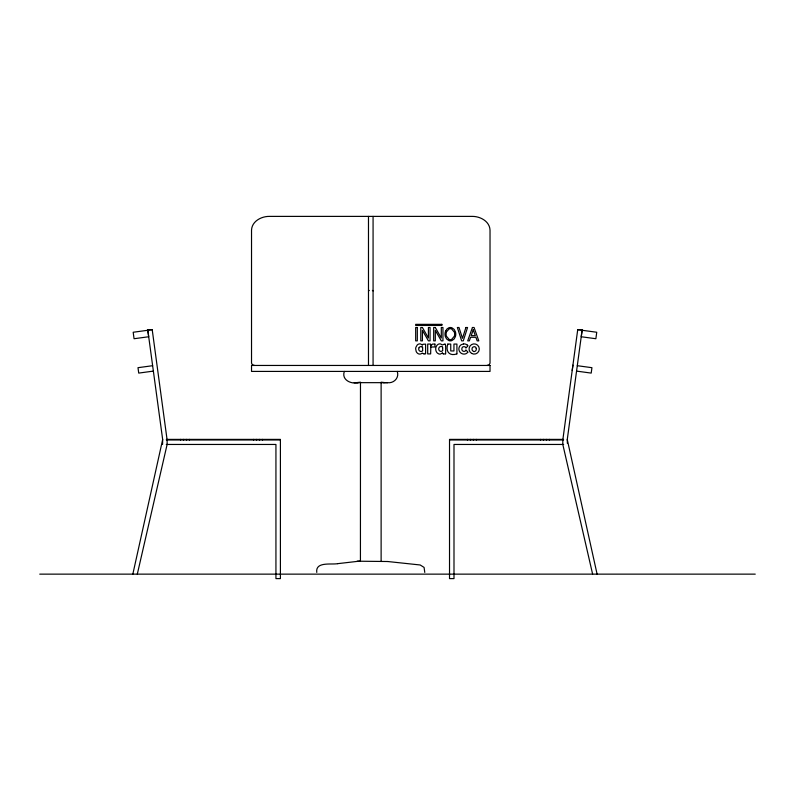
<?xml version="1.0" encoding="UTF-8"?>
<svg xmlns="http://www.w3.org/2000/svg" width="795" height="795" viewBox="0 0 795 795"><rect width="100%" height="100%" fill="white"/><g stroke="black" fill="none" stroke-linecap="round" stroke-linejoin="round"><path stroke-width="1.19" d="M422.632 347.564L422.632 350.406M442.676 350.416L442.676 347.962M442.686 347.683L442.437 347.177M424.778 572.42L424.073 567.411L420.187 564.977L387.632 561.509M368.483 290.92L369.287 290.404M577.717 329.677L596.747 332.25L595.872 338.73L581.234 336.752L582.188 329.677L577.717 329.677L562.81 439.983L562.81 444.455L592.623 574.139M572.201 370.51L572.937 365.104M597.095 574.139L567.262 439.536L582.188 329.677M567.262 439.536L567.362 443.342M344.324 371.414C341.274 380.099 351.37 384.442 358.525 382.663M132.835 574.139L162.667 439.536L147.741 329.677L152.213 329.677L167.119 439.983L167.119 444.455L137.306 574.139M465.92 350.178L465.622 350.645A1.928 1.928 0 0 1 464.787 351.231A2.355 2.355 0 0 1 463.922 351.37A2.087 2.087 0 0 1 462.143 350.247L462.024 349.979A2.703 2.703 0 0 1 461.875 348.608L462.004 348.051A2.147 2.147 0 0 1 463.237 346.739L464.787 346.749A2.007 2.007 0 0 1 465.552 347.256L465.92 347.783M430.781 345.805L432.53 344.076L434.885 344.056M465.979 347.892L467.53 346.352M422.294 344.99L422.662 344.632A10.017 10.017 0 0 0 423.01 344.265L425.613 344.126L425.603 353.854L424.142 353.924M430.651 345.914L430.651 344.066L427.69 344.066L427.69 353.914L430.651 353.914L430.791 346.998M442.358 352.99L440.519 353.994A3.289 3.289 0 0 1 438.949 353.974L437.498 353.189A4.82 4.82 0 0 1 436.276 351.549L435.988 350.784A6.688 6.688 0 0 1 435.73 349.313A5.953 5.953 0 0 1 436.137 346.749L436.922 345.378A4.154 4.154 0 0 1 438.254 344.275L438.741 344.066A3.299 3.299 0 0 1 440.748 344.036L442.328 344.951L444.713 344.056M463.535 343.917L461.209 344.722A5.098 5.098 0 0 0 459.212 347.177A4.969 4.969 0 0 0 458.934 349.701A5.098 5.098 0 0 0 462.561 353.874A5.217 5.217 0 0 0 466.367 353.527L468.036 352.165L465.969 350.098M152.63 365.7L137.992 367.688L138.727 373.094L153.365 371.106M152.213 329.677L133.182 332.25L134.057 338.73L148.695 336.752L147.741 329.677M354.182 382.663L387.374 382.663L383.031 382.663M357.134 382.564L360.473 382.186L360.433 561.031L337.567 563.675M487.047 365.452L489.154 364.776L490.028 363.156L490.028 230.153C489.72 221.288 480.14 216.25 472.141 216.389L269.416 216.389C261.416 216.25 251.836 221.288 251.528 230.153L251.528 363.156L252.403 364.776L254.509 365.452M387.374 382.663C393.803 383.627 399.557 377.754 397.232 371.414M337.547 563.675C331.426 564.847 315.217 561.369 316.778 572.42M445.568 353.924L443.342 353.924M357.154 561.2L387.612 561.509M445.25 344.056L445.647 345.696M447.764 344.066L450.745 344.066L450.745 350.953L453.945 350.953L453.945 344.066L456.916 344.066L456.916 353.924M430.87 346.998L434.935 346.978L434.964 344.195M456.787 353.924C449.404 356.488 445.339 351.281 447.764 344.185M166.364 439.387L280.406 439.387L280.406 578.611L275.935 578.611L275.935 444.455L166.264 444.455M563.566 439.387L449.523 439.387L449.523 578.611L453.995 578.611L453.995 444.455L563.665 444.455M166.364 439.983L280.406 439.983M449.523 439.983L563.566 439.983M39.75 574.139L755.25 574.139M423.874 353.924L422.185 353.069A5.287 5.287 0 0 1 421.847 353.358L421.36 353.666A3.359 3.359 0 0 1 418.051 353.616A4.064 4.064 0 0 1 417.554 353.278A4.72 4.72 0 0 1 416.192 351.47L415.676 348.925A5.803 5.803 0 0 1 415.954 347.177L417.226 344.98A3.756 3.756 0 0 1 418.299 344.235L419.273 343.927A3.081 3.081 0 0 1 420.664 344.016L422.165 344.891M372.398 290.404L373.074 290.92M384.422 382.564L381.123 382.186L381.123 561.031M577.299 365.7L591.937 367.688L591.202 373.094L576.564 371.106M467.092 344.901L468.046 345.845M443.213 353.864L442.418 353.079M422.582 347.375L422.533 347.326A2.703 2.703 0 0 0 422.155 346.968M476.275 348.359C475.758 345.338 471.177 346.759 472.061 349.522A2.196 2.196 0 0 0 473.78 351.39M162.667 439.536L162.568 444.455M445.657 345.954L445.657 353.725M549.395 439.387L549.395 439.983M546.413 439.387L546.413 439.983M543.432 439.387L543.432 439.983M540.451 439.387L540.451 439.983M476.354 439.387L476.354 439.983M473.373 439.387L473.373 439.983M470.392 439.387L470.392 439.983M467.41 439.387L467.41 439.983M373.074 216.389L373.074 365.452M368.483 216.389L368.483 365.452M262.519 439.387L262.519 439.983M259.538 439.387L259.538 439.983M256.556 439.387L256.556 439.983M253.575 439.387L253.575 439.983M189.478 439.387L189.478 439.983M186.497 439.387L186.497 439.983M183.516 439.387L183.516 439.983M180.535 439.387L180.535 439.983M422.692 350.764A2.345 2.345 0 0 1 419.531 350.893A2.345 2.345 0 0 1 419.134 347.753M419.045 347.683A2.226 2.226 0 0 1 422.165 346.958M442.636 350.655A2.226 2.226 0 0 1 438.77 349.442A2.425 2.425 0 0 1 442.229 346.709M476.235 348.379A2.465 2.465 0 0 1 473.78 351.599M463.515 343.897A5.098 5.098 0 0 1 466.993 344.861M465.92 327.5L462.461 338.312L458.993 327.5L457.364 327.5L461.637 340.866L463.276 340.866L467.559 327.5L465.92 327.5M446.581 331.654L446.402 332.161A6.817 6.817 0 0 0 446.114 334.178A6.827 6.827 0 0 0 446.402 336.206L449.205 339.455A3.418 3.418 0 0 0 451.57 339.465L454.362 336.206A6.817 6.817 0 0 0 454.641 334.188A6.827 6.827 0 0 0 454.362 332.161L451.56 328.901A3.418 3.418 0 0 0 449.195 328.901L446.581 331.654M472.429 327.5L467.699 340.866L469.338 340.866L470.6 337.279L475.897 337.279L477.159 340.866L478.799 340.866L474.068 327.5L472.429 327.5M473.254 329.806L471.187 335.649L475.321 335.649L473.254 329.806M445.597 331.118L445.379 331.724A8.049 8.049 0 0 0 445.011 334.178A8.049 8.049 0 0 0 445.379 336.643L446.561 338.909L448.897 340.608A4.442 4.442 0 0 0 451.868 340.608L454.203 338.909L455.386 336.643A8.049 8.049 0 0 0 455.754 334.178A8.049 8.049 0 0 0 455.386 331.724L454.203 329.458L451.868 327.759A4.442 4.442 0 0 0 448.897 327.759L446.979 328.991L445.597 331.118M441.881 324.35L415.676 324.35L415.676 325.453L441.881 325.453L441.881 324.35M417.315 327.5L415.676 327.5L415.676 340.866L417.315 340.866L417.315 327.5M422.423 327.5L420.784 327.5L420.784 340.866L422.423 340.866L422.423 330.362L428.416 340.866L430.055 340.866L430.055 327.5L428.416 327.5L428.416 338.004L422.423 327.5M435.312 327.5L433.682 327.5L433.682 340.866L435.312 340.866L435.312 330.362L441.305 340.866L442.944 340.866L442.944 327.5L441.305 327.5L441.305 338.004L435.312 327.5M490.028 365.452L251.528 365.452L251.528 371.414L490.028 371.414L490.028 365.452M471.604 353.417A5.118 5.118 0 0 0 479.296 348.995A5.118 5.118 0 0 0 471.624 344.553A5.118 5.118 0 0 0 471.604 353.417"/></g></svg>
